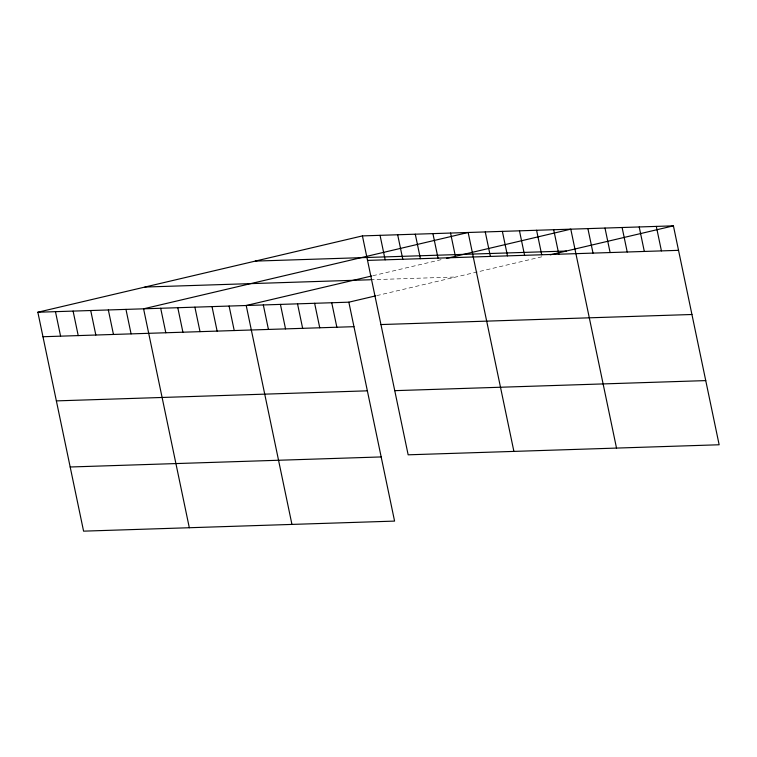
<?xml version="1.0" encoding="UTF-8"?>
<svg xmlns="http://www.w3.org/2000/svg" width="757" height="757" viewBox="0 0 757 757"><rect width="100%" height="100%" fill="white"/><g stroke="black" fill="none" stroke-linecap="round" stroke-linejoin="round"><path stroke-width="0.57" stroke-dasharray="3.79 2.84" d="M372.87 275.718L442.987 259.225M376.731 295.618L543.318 256.443M370.428 279.759L455.951 276.996"/><path stroke-width="1.14" d="M37.85 312.234L348.845 302.185L394.577 521.1L83.582 531.149L37.85 312.234L362.423 235.9L673.418 225.851L719.15 444.766L408.155 454.815L362.423 235.9M371.715 275.983L246.214 305.497L291.947 524.412M446.441 258.411L570.787 229.163L616.52 448.078M348.845 302.185L375.623 295.883M550.216 254.825L673.418 225.851M255.317 261.099L566.302 251.04M367.542 260.399L678.537 250.34M144.956 287.045L370.428 279.759M380.941 324.554L691.936 314.496M42.969 336.733L353.954 326.674M56.368 400.888L367.363 390.83M394.757 390.659L705.751 380.601M70.183 466.993L381.168 456.935M656.31 226.4L661.429 250.898M639.211 226.958L644.321 251.447M622.103 227.507L627.222 251.996M604.994 228.056L610.114 252.554M587.896 228.614L593.015 253.103M553.689 229.721L558.798 254.21M536.581 230.27L541.7 254.768M519.472 230.828L524.592 255.317M502.374 231.377L507.483 255.875M485.265 231.935L490.385 256.424M513.899 451.399L468.157 232.484L143.584 308.818L189.316 527.733M450.538 233.052L455.657 257.55M432.919 233.629L438.029 258.118M415.29 234.197L420.409 258.686M397.671 234.765L402.79 259.254M380.052 235.332L385.162 259.831M331.736 302.734L336.856 327.232M314.638 303.292L319.747 327.781M297.529 303.841L302.649 328.339M280.421 304.399L285.54 328.888M263.322 304.948L268.432 329.437M229.106 306.055L234.225 330.544M212.007 306.604L217.127 331.102M194.899 307.162L200.018 331.651M177.8 307.711L182.91 332.209M160.692 308.269L165.811 332.758M125.965 309.386L131.084 333.884M108.346 309.963L113.455 334.452M90.717 310.531L95.836 335.02M73.098 311.099L78.217 335.597M55.469 311.666L60.588 336.165"/></g></svg>
